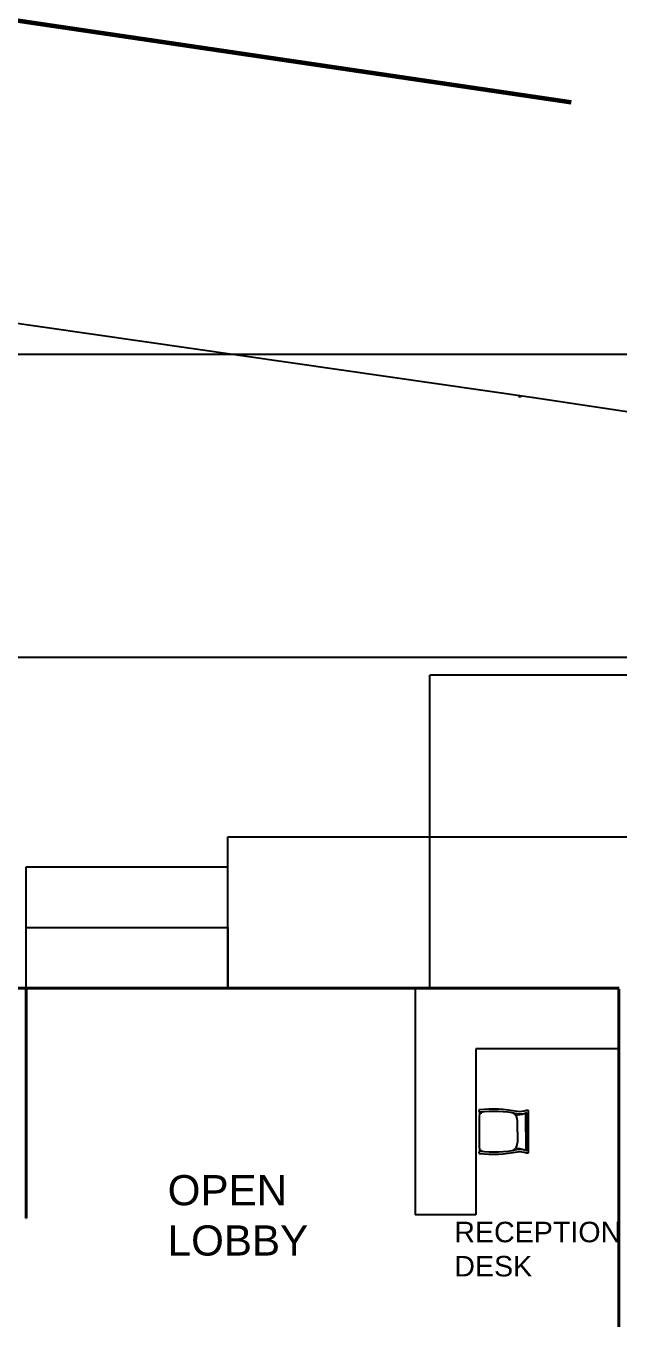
# Model space of a CAD drawing. Header units: metres. Extents: x -353 to 1688, y -477 to 135.
# Drawn here: x -306.27 to -300.39, y -224.71 to -211.83 of the extents above; entities that cross this region are included whole.
import ezdxf

# ---------------------------------------------------------------- set-up
doc = ezdxf.new("R2010")
doc.units = ezdxf.units.M
doc.header["$MEASUREMENT"] = 0
doc.linetypes.add('ACAD_ISO04W100', pattern=[30, 24, -3, 0, -3])
for name, color, linetype in [('CIRCULATION', 8, 'Continuous'), ('ID-LOOSE', 31, 'Continuous'), ('ID-LOOSE2', 8, 'Continuous')]:
    doc.layers.add(name, color=color, linetype=linetype)
for name, color, linetype, plot in [('FURNITURE', 130, 'Continuous', False), ('STAIR', 231, 'Continuous', False), ('TEXT', 141, 'Continuous', False)]:
    doc.layers.add(name, color=color, linetype=linetype, plot=plot)
doc.layers.add('SITE BOUNDARY', color=6, linetype='ACAD_ISO04W100', lineweight=60)
doc.layers.add('WALL', color=2, linetype='Continuous', lineweight=40)
doc.styles.get("Standard").update_dxf_attribs({"font": 'arial.ttf'})

# ---------------------------------------------------------------- blocks, each defined once
blk = doc.blocks.new('A$C51F1')
at = {"layer": 'ID-LOOSE'}
blk.add_lwpolyline([(0.439, 0.474, 0.102523), (0.429, 0.386, -0.080461), (0.445, 0.009, -0.3023), (0.42, 0.012, 0.197932), (0.411, 0.013, -0.028193), (0.357, 0.009), (0.227, 0.009), (0.097, 0.009, -0.028193), (0.043, 0.013, 0.197932), (0.034, 0.012, -0.3023), (0.009, 0.009, -0.080461), (0.025, 0.386, 0.102523), (0.015, 0.474, -0.587111), (0.026, 0.493), (0.428, 0.493, -0.587111)], format="xyb", close=True, dxfattribs=at)
at = {"layer": 'ID-LOOSE2'}
for p, q in [((0.227, 0.476), (0.044, 0.476)), ((0.227, 0.468), (0.044, 0.468)), ((0.227, 0.467), (0.044, 0.467)), ((0.227, 0.476), (0.411, 0.476)), ((0.227, 0.468), (0.411, 0.468)), ((0.227, 0.467), (0.411, 0.467)), ((0.227, 0.386), (0.121, 0.386)), ((0.227, 0.386), (0.334, 0.386)), ((0.042, 0.032), (0.032, 0.032)), ((0.042, 0.032), (0.033, 0.028)), ((0.043, 0.013), (0.042, 0.032)), ((0.411, 0.013), (0.413, 0.032)), ((0.413, 0.032), (0.423, 0.032)), ((0.413, 0.032), (0.422, 0.028))]:
    blk.add_line(p, q, dxfattribs=at)
for centre, radius, start, end in [((0.044, 0.473), 0.00242, 100.345, 201.3742), ((-0.19, 0.406), 0.241, 354.5513, 15.9626), ((0.044, 0.467), 0.000725, 87.3762, 197.5208), ((0.044, 0.466), 0.000433, 71.7715, 189.2202), ((-0.256, 0.358), 0.317, 1.1591, 17.5641), ((0.711, 0.358), 0.317, 162.4359, 178.8409), ((0.644, 0.406), 0.241, 164.0374, 185.4487), ((0.411, 0.473), 0.00242, 338.6258, 79.655), ((0.411, 0.467), 0.000725, 342.4792, 92.6238), ((0.411, 0.466), 0.000433, 350.7798, 108.2285), ((1.181, 0.149), 1.154, 168.4357, 186.8363), ((0.121, 0.288), 0.0978, 90.5164, 143.1927), ((0.333, 0.288), 0.0978, 36.8073, 89.4836), ((-0.726, 0.149), 1.154, 353.1637, 11.5643), ((0.04, 0.001), 0.012, 71.7536, 116.5375), ((0.415, 0.001), 0.012, 63.4625, 108.2464)]:
    blk.add_arc(centre, radius, start, end, dxfattribs=at)

msp = doc.modelspace()

# ---------------------------------------------------------------- linework, layer by layer
at = {"layer": 'CIRCULATION'}
for p, q in [((-283.89445, -215.08567), (-307.70305, -215.08567)), ((-283.89445, -218.08567), (-307.70305, -218.08567))]:
    msp.add_line(p, q, dxfattribs=at)
at = {"layer": 'Defpoints'}
for p, q in [((-324.66406, -212.13978), (-301.23685, -215.51265)), ((-301.23685, -215.51265), (-278.29317, -218.91671)), ((-306.26626, -223.63724), (-306.26539, -223.63724))]:
    msp.add_line(p, q, dxfattribs=at)
at = {"layer": 'FURNITURE'}
for p, q in [((-302.41131, -221.359), (-302.41131, -223.60208)), ((-300.39403, -221.959), (-301.81131, -221.959)), ((-301.81131, -221.959), (-301.81131, -223.60208)), ((-301.81131, -223.60208), (-302.41131, -223.60208))]:
    msp.add_line(p, q, dxfattribs=at)
at = {"layer": 'SITE BOUNDARY'}
msp.add_line((-324.61149, -209.08752), (-278.14173, -215.93779), dxfattribs=at)
at = {"layer": 'STAIR'}
for p, q in [((-302.26539, -221.359), (-302.26539, -218.259)), ((-297.96539, -218.259), (-302.26539, -218.259)), ((-304.26539, -221.359), (-304.26539, -219.859)), ((-304.26539, -219.859), (-299.96539, -219.859)), ((-306.26539, -221.359), (-306.26539, -220.159)), ((-306.26539, -220.159), (-304.26539, -220.159)), ((-306.26539, -220.759), (-304.26539, -220.759)), ((-304.26539, -220.759), (-304.26539, -221.359))]:
    msp.add_line(p, q, dxfattribs=at)
at = {"layer": 'WALL'}
for p, q in [((-301.37661, -212.51265), (-301.37661, -212.51265)), ((-301.37661, -215.49253), (-301.37661, -215.51265)), ((-300.3927, -221.359), (-310.72539, -221.359)), ((-306.26539, -223.63724), (-306.26539, -221.35344)), ((-300.39403, -224.71317), (-300.39403, -221.36952))]:
    msp.add_line(p, q, dxfattribs=at)

# ---------------------------------------------------------------- block references
at = {"layer": 'FURNITURE', "rotation": 270}
msp.add_blockref('A$C51F1', (-301.7843, -222.5526), dxfattribs=at)

# ---------------------------------------------------------------- texts
at = {"layer": 'TEXT', "attachment_point": 1}
for s, width, gutter_width, insert, char_height in [('OPEN LOBBY', 0.0693657, 1.49379, (-304.86243, -223.20936), 0.298757), ('RECEPTION DESK ', 0.0515614, 1.01461, (-302.02432, -223.67149), 0.202921)]:
    msp.add_mtext_dynamic_manual_height_columns(s, width=width, gutter_width=gutter_width, heights=[0], dxfattribs=dict(at, insert=insert, char_height=char_height))

doc.saveas('drawing.dxf')
